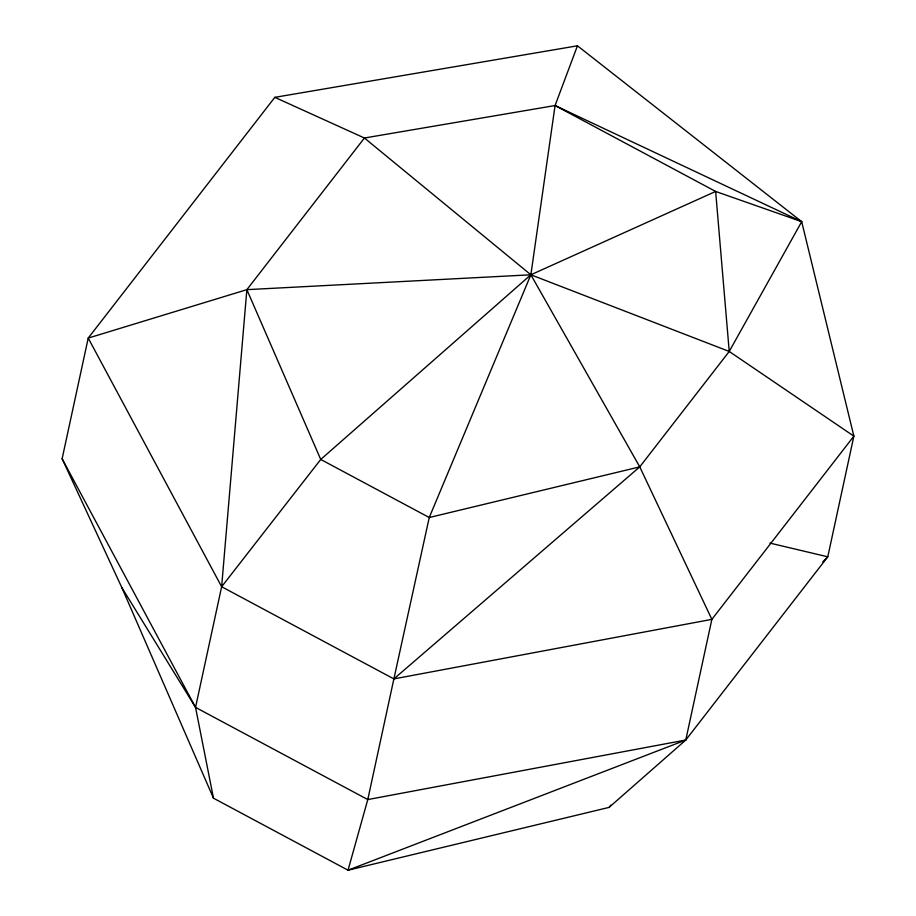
<?xml version="1.0" encoding="UTF-8"?>
<svg xmlns="http://www.w3.org/2000/svg" width="916" height="916" viewBox="0 0 916 916"><rect width="100%" height="100%" fill="white"/><g stroke="black" fill="none" stroke-linecap="round" stroke-linejoin="round"><path stroke-width="1.37" d="M213.474 798.191L195.543 707.392L221.638 586.732L246.862 289.662L364.419 138.007L555.073 105.535L801.695 221.672L853.872 436.153L827.778 556.813L685.775 740.025L609.083 807.397L348.034 870.2L213.474 798.191L121.862 587.648L62.128 458.744L88.222 338.084L274.823 97.348L577.446 45.8L801.695 221.672L729.228 351.458L639.757 466.874L393.88 678.905L367.785 799.565L348.034 870.2L685.775 740.025L711.858 619.365L853.872 436.153L729.228 351.458L530.868 274.789L364.419 138.007L274.823 97.348M577.446 45.8L555.073 105.535L530.868 274.789L429.249 517.517L393.88 678.905L221.638 586.732L88.222 338.084L246.862 289.662L530.868 274.789L715.636 191.444L801.695 221.672M609.083 807.397L610.835 805.141M221.638 586.732L320.737 459.443L530.868 274.789L639.757 466.874L711.858 619.365L393.88 678.905M822.751 561.84L827.778 556.813L769.909 543.096M639.757 466.874L429.249 517.517L320.737 459.443L246.862 289.662M685.775 740.025L367.785 799.565L195.543 707.392L121.862 587.648M555.073 105.535L715.636 191.444L729.228 351.458M62.128 458.744L195.543 707.392"/></g></svg>
